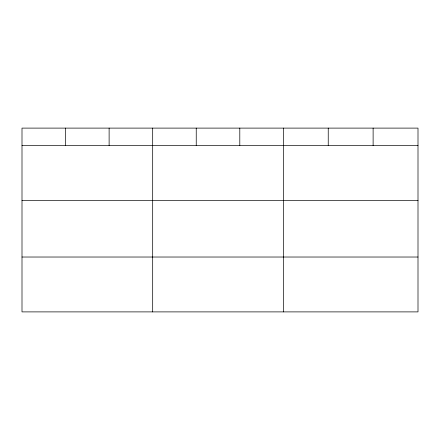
<?xml version="1.0" encoding="UTF-8"?>
<svg xmlns="http://www.w3.org/2000/svg" width="440" height="440" viewBox="0 0 440 440"><rect width="100%" height="100%" fill="white"/><g stroke="black" fill="none" stroke-linecap="round" stroke-linejoin="round"><path stroke-width="0.66" d="M418 200.497L418 128.106L22 128.106L22 311.894L418 311.894L418 200.497L22 200.497M22 145.635L418 145.635M22 257.026L418 257.026M373.12 128.106L373.12 145.635M328.24 128.106L328.24 145.635M283.36 128.106L283.36 311.894M239.8 128.106L239.8 145.635M196.24 128.106L196.24 145.635M152.68 128.106L152.68 311.894M109.12 128.106L109.12 145.635M65.56 128.106L65.56 145.635"/></g></svg>
